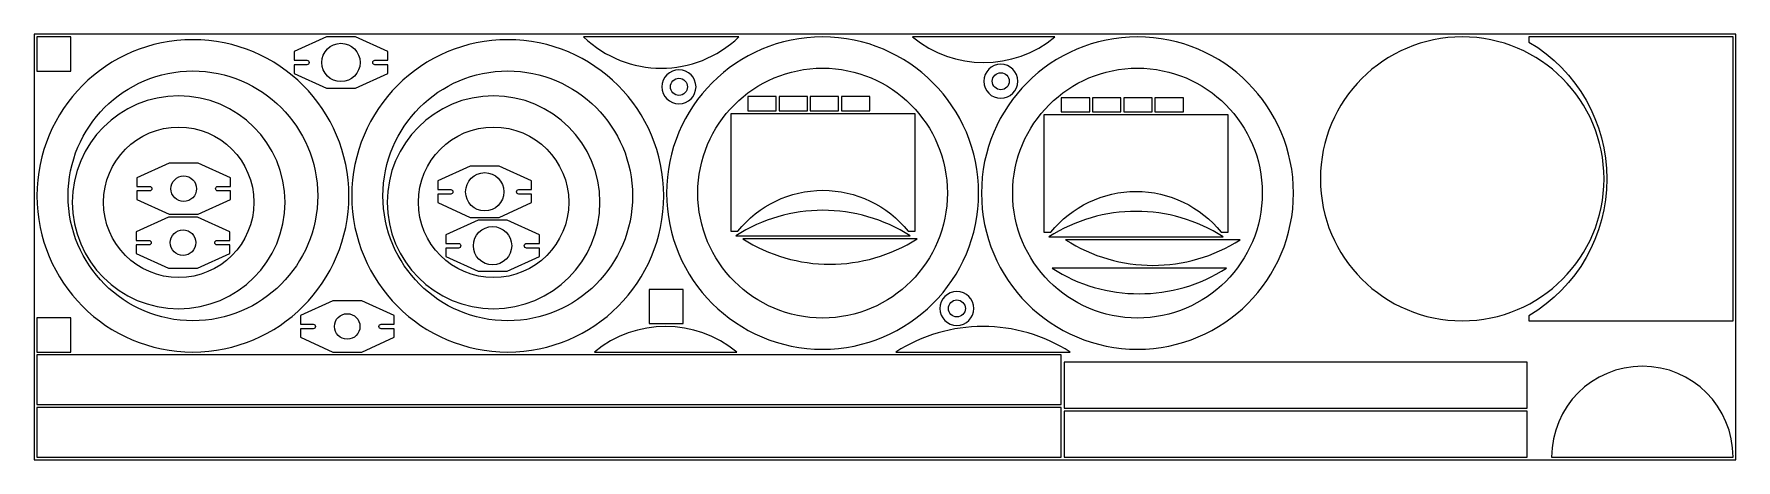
# Model space of a CAD drawing. Header units: metres. Extents: x 0 to 6000, y 0 to 1500.
import ezdxf

# ---------------------------------------------------------------- set-up
doc = ezdxf.new("R2010")
doc.units = ezdxf.units.M

msp = doc.modelspace()

# ---------------------------------------------------------------- linework, layer by layer
for points in [[(0, 0), (6000, 0), (6000, 1500), (0, 1500)], [(10, 1369.9), (130.1, 1369.9), (130.1, 1489.9), (10, 1489.9)], [(2516.5, 1229.7), (2616.5, 1229.7), (2616.5, 1279.7), (2516.5, 1279.7)], [(2626.6, 1229.7), (2726.6, 1229.7), (2726.6, 1279.7), (2626.6, 1279.7)], [(2736.6, 1229.7), (2836.6, 1229.7), (2836.6, 1279.7), (2736.6, 1279.7)], [(2846.7, 1229.7), (2946.7, 1229.7), (2946.7, 1279.7), (2846.7, 1279.7)], [(3621.6, 1225.8), (3721.6, 1225.8), (3721.6, 1275.8), (3621.6, 1275.8)], [(3731.7, 1225.8), (3831.7, 1225.8), (3831.7, 1275.8), (3731.7, 1275.8)], [(3841.7, 1225.8), (3941.7, 1225.8), (3941.7, 1275.8), (3841.7, 1275.8)], [(3951.8, 1225.8), (4051.8, 1225.8), (4051.8, 1275.8), (3951.8, 1275.8)], [(2168, 480.2), (2288, 480.2), (2288, 600.2), (2168, 600.2)], [(10, 380.1), (130.1, 380.1), (130.1, 500.1), (10, 500.1)], [(10, 195.1), (3621.1, 195.1), (3621.1, 370.1), (10, 370.1)], [(3631.1, 182.1), (5264.1, 182.1), (5264.1, 344.1), (3631.1, 344.1)], [(10, 10), (3621.1, 10), (3621.1, 185), (10, 185)], [(3631.1, 10), (5264.1, 10), (5264.1, 172), (3631.1, 172)]]:
    msp.add_lwpolyline(points, close=True)
for points in [[(10, 930.1, 1), (1110, 930.1, 1)], [(1246.9, 1438.2), (1133, 1489.9), (1030.9, 1489.9), (916.9, 1438.2), (916.9, 1407.9), (961.9, 1407.9, -1), (961.9, 1391.9), (916.9, 1391.9), (916.9, 1361.7), (1030.9, 1309.9), (1133, 1309.9), (1246.9, 1361.7), (1246.9, 1391.9), (1201.9, 1391.9, -1), (1201.9, 1407.9), (1246.9, 1407.9)], [(1014.4, 1399.9, -1), (1149.4, 1399.9, -1)], [(1120.1, 930.1, 1), (2220.1, 930.1, 1)], [(2484.6, 1489.9), (1937.6, 1489.9, 0.4022)], [(2230.1, 939.9, 1), (3330.1, 939.9, 1)], [(3599.2, 1489.9), (3097.2, 1489.9, 0.358569)], [(3340.1, 939.9, 1), (4440.1, 939.9, 1)], [(4534.9, 990, 1), (5534.9, 990, 1)], [(5270, 507.9), (5270, 489.9), (5990, 489.9), (5990, 1489.9), (5270, 1489.9), (5270, 1472, -0.570477)], [(3348.3, 1333.8, 1), (3468.3, 1333.8, 1)], [(120, 930.1, -1), (1000, 930.1, -1)], [(1230.1, 930.1, -1), (2110.1, 930.1, -1)], [(2213.7, 1314.2, 1), (2333.7, 1314.2, 1)], [(2243.7, 1314.2, -1), (2303.7, 1314.2, -1)], [(2340.1, 939.9, -1), (3220.1, 939.9, -1)], [(3378.3, 1333.8, -1), (3438.3, 1333.8, -1)], [(3450.1, 939.9, -1), (4330.1, 939.9, -1)], [(135, 907.4, 1), (885, 907.4, 1)], [(1245, 907.4, 1), (1995, 907.4, 1)], [(3106.2, 1219.6), (2456.2, 1219.6), (2456.2, 805.6), (2481, 805.6, -0.479616), (3081.5, 805.6), (3106.2, 805.6)], [(4210.2, 1215.7), (3560.2, 1215.7), (3560.2, 801.7), (3585, 801.7, -0.479616), (4185.5, 801.7), (4210.2, 801.7)], [(245, 907.4, -1), (775, 907.4, -1)], [(1355, 907.4, -1), (1885, 907.4, -1)], [(692.8, 993.5), (578.9, 1045.3), (476.7, 1045.3), (362.8, 993.5), (362.8, 963.3), (407.8, 963.3, -1), (407.8, 947.3), (362.8, 947.3), (362.8, 917.1), (476.7, 865.3), (578.9, 865.3), (692.8, 917.1), (692.8, 947.3), (647.8, 947.3, -1), (647.8, 963.3), (692.8, 963.3)], [(1754, 982.6), (1640.1, 1034.4), (1537.9, 1034.4), (1424, 982.6), (1424, 952.4), (1469, 952.4, -1), (1469, 936.4), (1424, 936.4), (1424, 906.2), (1537.9, 854.4), (1640.1, 854.4), (1754, 906.2), (1754, 936.4), (1709, 936.4, -1), (1709, 952.4), (1754, 952.4)], [(482.8, 955.3, -1), (572.8, 955.3, -1)], [(1521.5, 944.4, -1), (1656.5, 944.4, -1)], [(690.3, 803.5), (576.4, 855.3), (474.2, 855.3), (360.3, 803.5), (360.3, 773.3), (405.3, 773.3, -1), (405.3, 757.3), (360.3, 757.3), (360.3, 727), (474.2, 675.3), (576.4, 675.3), (690.3, 727), (690.3, 757.3), (645.3, 757.3, -1), (645.3, 773.3), (690.3, 773.3)], [(1781.4, 792.6), (1667.5, 844.4), (1565.3, 844.4), (1451.4, 792.6), (1451.4, 762.4), (1496.4, 762.4, -1), (1496.4, 746.4), (1451.4, 746.4), (1451.4, 716.2), (1565.3, 664.4), (1667.5, 664.4), (1781.4, 716.2), (1781.4, 746.4), (1736.4, 746.4, -1), (1736.4, 762.4), (1781.4, 762.4)], [(3088.7, 789.3, 0.29277), (2473.9, 789.3)], [(4192.7, 785.4, 0.29277), (3577.8, 785.4)], [(480.3, 765.3, -1), (570.3, 765.3, -1)], [(1548.9, 754.4, -1), (1683.9, 754.4, -1)], [(2498.5, 779.3, 0.29277), (3113.3, 779.3)], [(3636.9, 775.4, 0.29277), (4251.7, 775.4)], [(3589, 675.3, 0.29277), (4203.8, 675.3)], [(1269.1, 508.4), (1155.2, 560.1), (1053, 560.1), (939.1, 508.4), (939.1, 478.1), (984.1, 478.1, -1), (984.1, 462.1), (939.1, 462.1), (939.1, 431.9), (1053, 380.1), (1155.2, 380.1), (1269.1, 431.9), (1269.1, 462.1), (1224.1, 462.1, -1), (1224.1, 478.1), (1269.1, 478.1)], [(3193.4, 533.5, 1), (3313.4, 533.5, 1)], [(3223.4, 533.5, -1), (3283.4, 533.5, -1)], [(1059.1, 470.1, -1), (1149.1, 470.1, -1)], [(1975.4, 380.1), (2477.4, 380.1, 0.358569)], [(3652.9, 380.1, 0.29277), (3038.1, 380.1)], [(5990, 10, 1), (5350, 10)]]:
    msp.add_lwpolyline(points, format="xyb", close=True)

doc.saveas('drawing.dxf')
